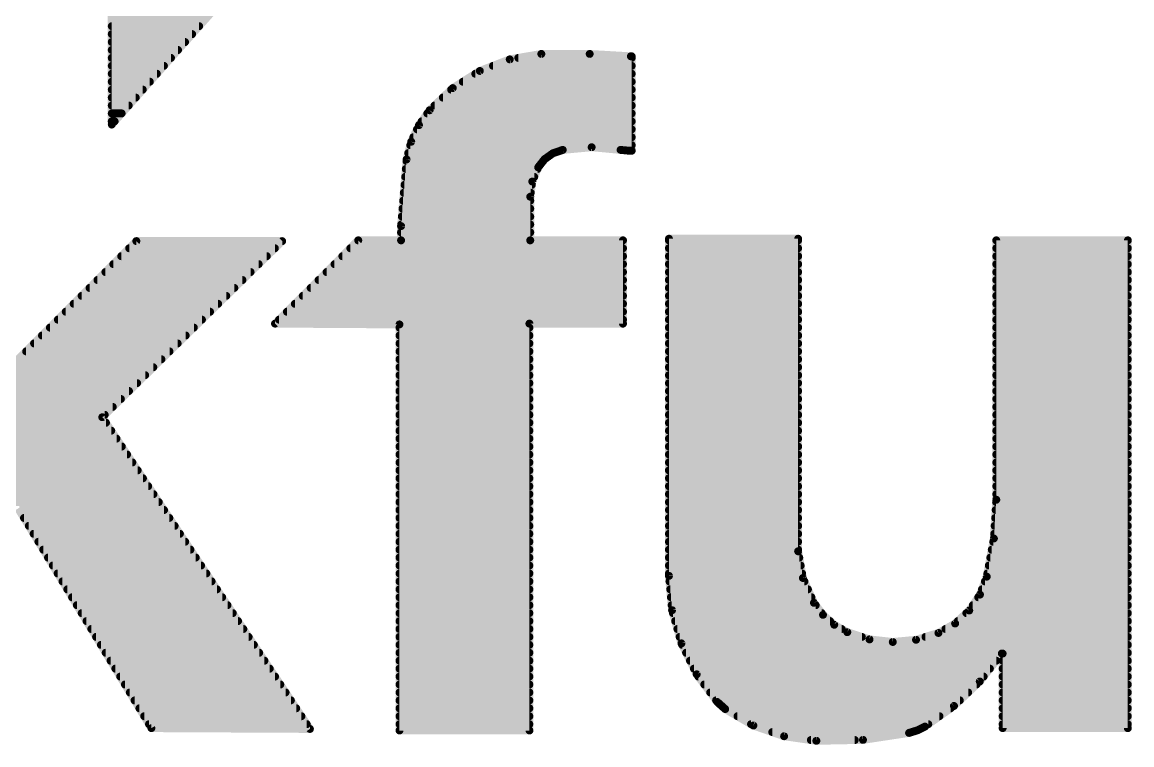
# Model space of a CAD drawing. Extents: x -20 to 87, y -15 to 38.
# Drawn here: x 14.442 to 17.998, y 2.728 to 5.042 of the extents above; entities that cross this region are included whole.
import ezdxf

# ---------------------------------------------------------------- set-up
doc = ezdxf.new("R2010")
doc.units = 0
doc.layers.add('21', color=41, linetype='CONTINUOUS')

msp = doc.modelspace()

# ---------------------------------------------------------------- linework, layer by layer
at = {"layer": '21', "const_width": 0.0254}
for points in [[(14.7295, 6.2306), (14.7295, 4.7142)], [(14.7295, 4.7142), (15.2171, 5.2629)], [(14.7295, 5.0546), (15.032, 5.0546)], [(14.7295, 5.0292), (15.0094, 5.0292)], [(14.7295, 5.0038), (14.9869, 5.0038)], [(14.7295, 4.9784), (14.9643, 4.9784)], [(14.7295, 4.953), (14.9417, 4.953)], [(16.0049, 4.9229), (16.1061, 4.9403)], [(16.1061, 4.9403), (16.2611, 4.9403)], [(16.2611, 4.9403), (16.3932, 4.9327)], [(16.3932, 4.9327), (16.3957, 4.9327)], [(16.3957, 4.9327), (16.3957, 4.6304)], [(14.7295, 4.9276), (14.9191, 4.9276)], [(14.7295, 4.9022), (14.8966, 4.9022)], [(15.909, 4.8859), (16.0049, 4.9229)], [(15.9513, 4.9022), (16.3957, 4.9022)], [(16.0324, 4.9276), (16.3957, 4.9276)], [(14.7295, 4.8768), (14.874, 4.8768)], [(15.8223, 4.8309), (15.909, 4.8859)], [(15.8946, 4.8768), (16.3957, 4.8768)], [(14.7295, 4.8514), (14.8514, 4.8514)], [(14.7295, 4.826), (14.8289, 4.826)], [(15.748, 4.76), (15.8223, 4.8309)], [(15.8171, 4.826), (16.3957, 4.826)], [(15.8546, 4.8514), (16.3957, 4.8514)], [(14.7295, 4.8006), (14.8063, 4.8006)], [(15.7905, 4.8006), (16.3957, 4.8006)], [(14.7295, 4.7752), (14.7837, 4.7752)], [(15.714, 4.7123), (15.748, 4.76)], [(15.7639, 4.7752), (16.3957, 4.7752)], [(14.7295, 4.7498), (14.7611, 4.7498)], [(14.7295, 4.7244), (14.7386, 4.7244)], [(15.7226, 4.7244), (16.3957, 4.7244)], [(15.7407, 4.7498), (16.3957, 4.7498)], [(15.6891, 4.6592), (15.714, 4.7123)], [(15.7078, 4.699), (16.3957, 4.699)], [(15.6743, 4.6025), (15.6891, 4.6592)], [(15.6863, 4.6482), (16.3957, 4.6482)], [(15.6959, 4.6736), (16.3957, 4.6736)], [(15.6796, 4.6228), (16.1449, 4.6228)], [(16.1434, 4.6223), (16.1164, 4.6031)], [(16.1747, 4.633), (16.1434, 4.6223)], [(16.2674, 4.6416), (16.1747, 4.633)], [(16.3601, 4.633), (16.2674, 4.6416)], [(16.3881, 4.6304), (16.3601, 4.633)], [(16.3957, 4.6304), (16.3881, 4.6304)], [(15.6566, 4.3891), (15.6743, 4.6025)], [(15.6739, 4.5974), (16.1119, 4.5974)], [(16.096, 4.5771), (16.0772, 4.5317)], [(16.1164, 4.6031), (16.096, 4.5771)], [(15.6697, 4.5466), (16.0834, 4.5466)], [(15.6718, 4.572), (16.0939, 4.572)], [(15.6676, 4.5212), (16.0758, 4.5212)], [(16.0772, 4.5317), (16.0706, 4.4831)], [(15.6633, 4.4704), (16.0706, 4.4704)], [(15.6654, 4.4958), (16.0723, 4.4958)], [(16.0706, 4.4831), (16.0706, 4.3434)], [(15.6612, 4.445), (16.0706, 4.445)], [(15.6591, 4.4196), (16.0706, 4.4196)], [(15.6566, 4.3434), (15.6566, 4.3891)], [(15.6566, 4.3688), (16.0706, 4.3688)], [(15.657, 4.3942), (16.0706, 4.3942)], [(14.2392, 3.7719), (14.8082, 4.3409)], [(15.2756, 4.3409), (14.699, 3.777)], [(14.8082, 4.3409), (15.2756, 4.3409)], [(15.2527, 4.0767), (15.5194, 4.3434)], [(15.5194, 4.3434), (15.6566, 4.3434)], [(15.6566, 4.3434), (16.0706, 4.3434)], [(16.0706, 4.3434), (16.3678, 4.3434)], [(16.3678, 4.3434), (16.3678, 4.0767)], [(16.5151, 4.3485), (16.5151, 3.269)], [(16.9291, 4.3485), (16.5151, 4.3485)], [(16.5151, 4.3434), (16.9291, 4.3434)], [(16.9291, 3.3477), (16.9291, 4.3485)], [(17.9857, 4.3434), (17.5641, 4.3434)], [(17.5641, 4.3434), (17.5641, 3.5128)], [(17.9857, 2.7813), (17.9857, 4.3434)], [(14.7599, 4.2926), (15.2262, 4.2926)], [(14.7853, 4.318), (15.2522, 4.318)], [(15.4686, 4.2926), (16.3678, 4.2926)], [(15.494, 4.318), (16.3678, 4.318)], [(16.5151, 4.318), (16.9291, 4.318)], [(16.5151, 4.2926), (16.9291, 4.2926)], [(17.5641, 4.318), (17.9857, 4.318)], [(17.5641, 4.2926), (17.9857, 4.2926)], [(14.7345, 4.2672), (15.2002, 4.2672)], [(15.4432, 4.2672), (16.3678, 4.2672)], [(16.5151, 4.2672), (16.9291, 4.2672)], [(17.5641, 4.2672), (17.9857, 4.2672)], [(14.7091, 4.2418), (15.1743, 4.2418)], [(15.4178, 4.2418), (16.3678, 4.2418)], [(16.5151, 4.2418), (16.9291, 4.2418)], [(17.5641, 4.2418), (17.9857, 4.2418)], [(14.6583, 4.191), (15.1223, 4.191)], [(14.6837, 4.2164), (15.1483, 4.2164)], [(15.367, 4.191), (16.3678, 4.191)], [(15.3924, 4.2164), (16.3678, 4.2164)], [(16.5151, 4.2164), (16.9291, 4.2164)], [(16.5151, 4.191), (16.9291, 4.191)], [(17.5641, 4.2164), (17.9857, 4.2164)], [(17.5641, 4.191), (17.9857, 4.191)], [(14.6329, 4.1656), (15.0964, 4.1656)], [(15.3416, 4.1656), (16.3678, 4.1656)], [(16.5151, 4.1656), (16.9291, 4.1656)], [(17.5641, 4.1656), (17.9857, 4.1656)], [(14.5821, 4.1148), (15.0444, 4.1148)], [(14.6075, 4.1402), (15.0704, 4.1402)], [(15.2908, 4.1148), (16.3678, 4.1148)], [(15.3162, 4.1402), (16.3678, 4.1402)], [(16.5151, 4.1402), (16.9291, 4.1402)], [(16.5151, 4.1148), (16.9291, 4.1148)], [(17.5641, 4.1402), (17.9857, 4.1402)], [(17.5641, 4.1148), (17.9857, 4.1148)], [(14.5567, 4.0894), (15.0184, 4.0894)], [(15.2654, 4.0894), (16.3678, 4.0894)], [(16.5151, 4.0894), (16.9291, 4.0894)], [(17.5641, 4.0894), (17.9857, 4.0894)], [(14.5313, 4.064), (14.9925, 4.064)], [(15.6515, 4.0742), (15.2527, 4.0767)], [(15.6515, 2.7737), (15.6515, 4.0742)], [(15.6515, 4.064), (16.068, 4.064)], [(16.3678, 4.0767), (16.068, 4.0767)], [(16.068, 4.0767), (16.068, 2.7737)], [(16.5151, 4.064), (16.9291, 4.064)], [(17.5641, 4.064), (17.9857, 4.064)], [(14.4805, 4.0132), (14.9405, 4.0132)], [(14.5059, 4.0386), (14.9665, 4.0386)], [(15.6515, 4.0386), (16.068, 4.0386)], [(15.6515, 4.0132), (16.068, 4.0132)], [(16.5151, 4.0386), (16.9291, 4.0386)], [(16.5151, 4.0132), (16.9291, 4.0132)], [(17.5641, 4.0386), (17.9857, 4.0386)], [(17.5641, 4.0132), (17.9857, 4.0132)], [(14.4551, 3.9878), (14.9146, 3.9878)], [(15.6515, 3.9878), (16.068, 3.9878)], [(16.5151, 3.9878), (16.9291, 3.9878)], [(17.5641, 3.9878), (17.9857, 3.9878)], [(14.4043, 3.937), (14.8626, 3.937)], [(14.4297, 3.9624), (14.8886, 3.9624)], [(15.6515, 3.9624), (16.068, 3.9624)], [(15.6515, 3.937), (16.068, 3.937)], [(16.5151, 3.9624), (16.9291, 3.9624)], [(16.5151, 3.937), (16.9291, 3.937)], [(17.5641, 3.9624), (17.9857, 3.9624)], [(17.5641, 3.937), (17.9857, 3.937)], [(14.3789, 3.9116), (14.8366, 3.9116)], [(15.6515, 3.9116), (16.068, 3.9116)], [(16.5151, 3.9116), (16.9291, 3.9116)], [(17.5641, 3.9116), (17.9857, 3.9116)], [(14.3535, 3.8862), (14.8107, 3.8862)], [(15.6515, 3.8862), (16.068, 3.8862)], [(16.5151, 3.8862), (16.9291, 3.8862)], [(17.5641, 3.8862), (17.9857, 3.8862)], [(14.3027, 3.8354), (14.7587, 3.8354)], [(14.3281, 3.8608), (14.7847, 3.8608)], [(15.6515, 3.8608), (16.068, 3.8608)], [(15.6515, 3.8354), (16.068, 3.8354)], [(16.5151, 3.8608), (16.9291, 3.8608)], [(16.5151, 3.8354), (16.9291, 3.8354)], [(17.5641, 3.8608), (17.9857, 3.8608)], [(17.5641, 3.8354), (17.9857, 3.8354)], [(14.2773, 3.81), (14.7327, 3.81)], [(15.6515, 3.81), (16.068, 3.81)], [(16.5151, 3.81), (16.9291, 3.81)], [(17.5641, 3.81), (17.9857, 3.81)], [(13.8252, 3.7592), (14.7109, 3.7592)], [(14.2519, 3.7846), (14.7068, 3.7846)], [(14.699, 3.777), (15.3645, 2.7788)], [(15.6515, 3.7846), (16.068, 3.7846)], [(15.6515, 3.7592), (16.068, 3.7592)], [(16.5151, 3.7846), (16.9291, 3.7846)], [(16.5151, 3.7592), (16.9291, 3.7592)], [(17.5641, 3.7846), (17.9857, 3.7846)], [(17.5641, 3.7592), (17.9857, 3.7592)], [(13.8252, 3.7338), (14.7278, 3.7338)], [(15.6515, 3.7338), (16.068, 3.7338)], [(16.5151, 3.7338), (16.9291, 3.7338)], [(17.5641, 3.7338), (17.9857, 3.7338)], [(13.8252, 3.7084), (14.7447, 3.7084)], [(15.6515, 3.7084), (16.068, 3.7084)], [(16.5151, 3.7084), (16.9291, 3.7084)], [(17.5641, 3.7084), (17.9857, 3.7084)], [(13.8252, 3.683), (14.7617, 3.683)], [(13.8252, 3.6576), (14.7786, 3.6576)], [(15.6515, 3.683), (16.068, 3.683)], [(15.6515, 3.6576), (16.068, 3.6576)], [(16.5151, 3.683), (16.9291, 3.683)], [(16.5151, 3.6576), (16.9291, 3.6576)], [(17.5641, 3.683), (17.9857, 3.683)], [(17.5641, 3.6576), (17.9857, 3.6576)], [(13.8252, 3.6322), (14.7955, 3.6322)], [(15.6515, 3.6322), (16.068, 3.6322)], [(16.5151, 3.6322), (16.9291, 3.6322)], [(17.5641, 3.6322), (17.9857, 3.6322)], [(13.8252, 3.6068), (14.8125, 3.6068)], [(13.8252, 3.5814), (14.8294, 3.5814)], [(15.6515, 3.6068), (16.068, 3.6068)], [(15.6515, 3.5814), (16.068, 3.5814)], [(16.5151, 3.6068), (16.9291, 3.6068)], [(16.5151, 3.5814), (16.9291, 3.5814)], [(17.5641, 3.6068), (17.9857, 3.6068)], [(17.5641, 3.5814), (17.9857, 3.5814)], [(13.8252, 3.556), (14.8463, 3.556)], [(15.6515, 3.556), (16.068, 3.556)], [(16.5151, 3.556), (16.9291, 3.556)], [(17.5641, 3.556), (17.9857, 3.556)], [(13.8252, 3.5306), (14.8633, 3.5306)], [(15.6515, 3.5306), (16.068, 3.5306)], [(16.5151, 3.5306), (16.9291, 3.5306)], [(17.5641, 3.5128), (17.5564, 3.3887)], [(17.5641, 3.5306), (17.9857, 3.5306)], [(13.8252, 3.5052), (14.8802, 3.5052)], [(14.8565, 2.7813), (14.4297, 3.4849)], [(14.4328, 3.4798), (14.8971, 3.4798)], [(15.6515, 3.5052), (16.068, 3.5052)], [(15.6515, 3.4798), (16.068, 3.4798)], [(16.5151, 3.5052), (16.9291, 3.5052)], [(16.5151, 3.4798), (16.9291, 3.4798)], [(17.5621, 3.4798), (17.9857, 3.4798)], [(17.5636, 3.5052), (17.9857, 3.5052)], [(14.4482, 3.4544), (14.9141, 3.4544)], [(15.6515, 3.4544), (16.068, 3.4544)], [(16.5151, 3.4544), (16.9291, 3.4544)], [(17.5605, 3.4544), (17.9857, 3.4544)], [(14.4636, 3.429), (14.931, 3.429)], [(14.479, 3.4036), (14.9479, 3.4036)], [(15.6515, 3.429), (16.068, 3.429)], [(15.6515, 3.4036), (16.068, 3.4036)], [(16.5151, 3.429), (16.9291, 3.429)], [(16.5151, 3.4036), (16.9291, 3.4036)], [(17.5574, 3.4036), (17.9857, 3.4036)], [(17.5589, 3.429), (17.9857, 3.429)], [(14.4944, 3.3782), (14.9649, 3.3782)], [(15.6515, 3.3782), (16.068, 3.3782)], [(16.5151, 3.3782), (16.9291, 3.3782)], [(17.5564, 3.3887), (17.5336, 3.2664)], [(17.5545, 3.3782), (17.9857, 3.3782)], [(14.5098, 3.3528), (14.9818, 3.3528)], [(15.6515, 3.3528), (16.068, 3.3528)], [(16.5151, 3.3528), (16.9291, 3.3528)], [(16.9444, 3.262), (16.9291, 3.3477)], [(17.5497, 3.3528), (17.9857, 3.3528)], [(14.5252, 3.3274), (14.9987, 3.3274)], [(14.5406, 3.302), (15.0157, 3.302)], [(15.6515, 3.3274), (16.068, 3.3274)], [(15.6515, 3.302), (16.068, 3.302)], [(16.5151, 3.3274), (16.9327, 3.3274)], [(16.5151, 3.302), (16.9373, 3.302)], [(17.5403, 3.302), (17.9857, 3.302)], [(17.545, 3.3274), (17.9857, 3.3274)], [(14.5561, 3.2766), (15.0326, 3.2766)], [(15.6515, 3.2766), (16.068, 3.2766)], [(16.5151, 3.2766), (16.9418, 3.2766)], [(16.5151, 3.269), (16.5252, 3.159)], [(16.9799, 3.1826), (16.9444, 3.262)], [(17.5336, 3.2664), (17.5118, 3.2089)], [(17.5355, 3.2766), (17.9857, 3.2766)], [(14.5715, 3.2512), (15.0495, 3.2512)], [(14.5869, 3.2258), (15.0665, 3.2258)], [(15.6515, 3.2512), (16.068, 3.2512)], [(15.6515, 3.2258), (16.068, 3.2258)], [(16.5167, 3.2512), (16.9493, 3.2512)], [(16.5191, 3.2258), (16.9606, 3.2258)], [(17.5182, 3.2258), (17.9857, 3.2258)], [(17.5278, 3.2512), (17.9857, 3.2512)], [(14.6023, 3.2004), (15.0834, 3.2004)], [(15.6515, 3.2004), (16.068, 3.2004)], [(16.5214, 3.2004), (16.9719, 3.2004)], [(17.5118, 3.2089), (17.4774, 3.158)], [(17.5061, 3.2004), (17.9857, 3.2004)], [(14.6177, 3.175), (15.1004, 3.175)], [(15.6515, 3.175), (16.068, 3.175)], [(16.5237, 3.175), (16.9856, 3.175)], [(16.5252, 3.159), (16.5552, 3.0527)], [(17.0088, 3.1442), (16.9799, 3.1826)], [(17.4774, 3.158), (17.4322, 3.1163)], [(17.4889, 3.175), (17.9857, 3.175)], [(14.6331, 3.1496), (15.1173, 3.1496)], [(14.6485, 3.1242), (15.1342, 3.1242)], [(15.6515, 3.1496), (16.068, 3.1496)], [(15.6515, 3.1242), (16.068, 3.1242)], [(16.5279, 3.1496), (17.0047, 3.1496)], [(16.535, 3.1242), (17.0314, 3.1242)], [(17.0448, 3.1124), (17.0088, 3.1442)], [(17.4408, 3.1242), (17.9857, 3.1242)], [(17.4683, 3.1496), (17.9857, 3.1496)], [(14.6639, 3.0988), (15.1512, 3.0988)], [(15.6515, 3.0988), (16.068, 3.0988)], [(16.5422, 3.0988), (17.0687, 3.0988)], [(17.0866, 3.0886), (17.0448, 3.1124)], [(17.1579, 3.0655), (17.0866, 3.0886)], [(17.3787, 3.0861), (17.307, 3.0642)], [(17.4322, 3.1163), (17.3787, 3.0861)], [(17.4012, 3.0988), (17.9857, 3.0988)], [(14.6793, 3.0734), (15.1681, 3.0734)], [(14.6947, 3.048), (15.185, 3.048)], [(15.6515, 3.0734), (16.068, 3.0734)], [(15.6515, 3.048), (16.068, 3.048)], [(16.5493, 3.0734), (17.1334, 3.0734)], [(16.5552, 3.0527), (16.604, 2.9536)], [(16.5575, 3.048), (17.9857, 3.048)], [(17.2324, 3.0572), (17.1579, 3.0655)], [(17.307, 3.0642), (17.2324, 3.0572)], [(17.3372, 3.0734), (17.9857, 3.0734)], [(14.7101, 3.0226), (15.202, 3.0226)], [(15.6515, 3.0226), (16.068, 3.0226)], [(16.57, 3.0226), (17.9857, 3.0226)], [(17.5112, 2.9307), (17.5819, 3.0201)], [(17.5819, 3.0201), (17.5844, 3.0201)], [(17.5844, 3.0201), (17.5844, 2.7813)], [(14.7255, 2.9972), (15.2189, 2.9972)], [(15.6515, 2.9972), (16.068, 2.9972)], [(16.5825, 2.9972), (17.5638, 2.9972)], [(17.5844, 2.9972), (17.9857, 2.9972)], [(14.7409, 2.9718), (15.2358, 2.9718)], [(14.7564, 2.9464), (15.2528, 2.9464)], [(15.6515, 2.9718), (16.068, 2.9718)], [(15.6515, 2.9464), (16.068, 2.9464)], [(16.595, 2.9718), (17.5437, 2.9718)], [(16.604, 2.9536), (16.67, 2.8651)], [(16.6094, 2.9464), (17.5236, 2.9464)], [(17.5844, 2.9718), (17.9857, 2.9718)], [(17.5844, 2.9464), (17.9857, 2.9464)], [(14.7718, 2.921), (15.2697, 2.921)], [(15.6515, 2.921), (16.068, 2.921)], [(16.6283, 2.921), (17.5009, 2.921)], [(17.4285, 2.8523), (17.5112, 2.9307)], [(17.5844, 2.921), (17.9857, 2.921)], [(14.7872, 2.8956), (15.2866, 2.8956)], [(14.8026, 2.8702), (15.3036, 2.8702)], [(15.6515, 2.8956), (16.068, 2.8956)], [(15.6515, 2.8702), (16.068, 2.8702)], [(16.6472, 2.8956), (17.4742, 2.8956)], [(16.6662, 2.8702), (17.4474, 2.8702)], [(17.5844, 2.8956), (17.9857, 2.8956)], [(17.5844, 2.8702), (17.9857, 2.8702)], [(14.818, 2.8448), (15.3205, 2.8448)], [(15.6515, 2.8448), (16.068, 2.8448)], [(16.67, 2.8651), (16.6954, 2.8423)], [(16.6926, 2.8448), (17.4179, 2.8448)], [(16.6954, 2.8423), (16.7856, 2.7897)], [(17.3355, 2.7864), (17.4285, 2.8523)], [(17.5844, 2.8448), (17.9857, 2.8448)], [(14.8334, 2.8194), (15.3374, 2.8194)], [(15.6515, 2.8194), (16.068, 2.8194)], [(16.7347, 2.8194), (17.3821, 2.8194)], [(17.5844, 2.8194), (17.9857, 2.8194)], [(14.8488, 2.794), (15.3544, 2.794)], [(15.3645, 2.7788), (14.8565, 2.7813)], [(15.6515, 2.794), (16.068, 2.794)], [(16.068, 2.7737), (15.6515, 2.7737)], [(16.7782, 2.794), (17.3462, 2.794)], [(16.7856, 2.7897), (16.8842, 2.7554)], [(16.8463, 2.7686), (17.2929, 2.7686)], [(17.1369, 2.7437), (17.2847, 2.7661)], [(17.2847, 2.7661), (17.3109, 2.7741)], [(17.3109, 2.7741), (17.3355, 2.7864)], [(17.5844, 2.794), (17.9857, 2.794)], [(17.5844, 2.7813), (17.9857, 2.7813)], [(16.8842, 2.7554), (16.9875, 2.7407)], [(16.9699, 2.7432), (17.1106, 2.7432)], [(16.9875, 2.7407), (17.1369, 2.7437)]]:
    msp.add_lwpolyline(points, dxfattribs=at)
at = {"layer": '21', "const_width": 0.0127}
for points in [[(14.7295, 5.0102, 1), (14.7295, 4.9974)], [(14.7295, 5.0356, 1), (14.7295, 5.0229)], [(14.9869, 4.9974, 1), (14.9869, 5.0102)], [(15.0094, 5.0229, 1), (15.0094, 5.0356)], [(14.7295, 4.9848, 1), (14.7295, 4.9721)], [(14.9643, 4.9721, 1), (14.9643, 4.9848)], [(14.7295, 4.9594, 1), (14.7295, 4.9466)], [(14.9417, 4.9466, 1), (14.9417, 4.9594)], [(16.1061, 4.9467, 1), (16.1061, 4.934)], [(16.1072, 4.934, 1), (16.105, 4.9466)], [(16.2615, 4.9466, 1), (16.2607, 4.934)], [(16.2611, 4.934, 1), (16.2611, 4.9467)], [(16.3932, 4.9391, 1), (16.3932, 4.9264)], [(16.4021, 4.9327, 1), (16.3894, 4.9327)], [(16.3928, 4.9264, 1), (16.3936, 4.939)], [(16.3957, 4.9264, 1), (16.3957, 4.9391)], [(14.7295, 4.934, 1), (14.7295, 4.9212)], [(14.7295, 4.9086, 1), (14.7295, 4.8959)], [(14.8966, 4.8959, 1), (14.8966, 4.9086)], [(14.9191, 4.9212, 1), (14.9191, 4.934)], [(15.9513, 4.9086, 1), (15.9513, 4.8959)], [(16.0038, 4.9291, 1), (16.006, 4.9166)], [(16.0072, 4.9169, 1), (16.0026, 4.9288)], [(16.0324, 4.934, 1), (16.0324, 4.9212)], [(16.3957, 4.9212, 1), (16.3957, 4.934)], [(16.3957, 4.8959, 1), (16.3957, 4.9086)], [(14.7295, 4.8832, 1), (14.7295, 4.8704)], [(14.874, 4.8704, 1), (14.874, 4.8832)], [(15.8946, 4.8832, 1), (15.8946, 4.8704)], [(15.9068, 4.8919, 1), (15.9113, 4.88)], [(15.9124, 4.8806, 1), (15.9056, 4.8913)], [(16.3957, 4.8704, 1), (16.3957, 4.8832)], [(14.7295, 4.8578, 1), (14.7295, 4.845)], [(14.7295, 4.8324, 1), (14.7295, 4.8197)], [(14.8289, 4.8197, 1), (14.8289, 4.8324)], [(14.8514, 4.845, 1), (14.8514, 4.8578)], [(15.8171, 4.8324, 1), (15.8171, 4.8197)], [(15.8189, 4.8363, 1), (15.8257, 4.8256)], [(15.8267, 4.8263, 1), (15.8179, 4.8355)], [(15.8546, 4.8578, 1), (15.8546, 4.845)], [(16.3957, 4.845, 1), (16.3957, 4.8578)], [(16.3957, 4.8197, 1), (16.3957, 4.8324)], [(14.7295, 4.807, 1), (14.7295, 4.7942)], [(14.8063, 4.7942, 1), (14.8063, 4.807)], [(15.7905, 4.807, 1), (15.7905, 4.7942)], [(16.3957, 4.7942, 1), (16.3957, 4.807)], [(14.7295, 4.7816, 1), (14.7295, 4.7688)], [(14.7837, 4.7688, 1), (14.7837, 4.7816)], [(15.7436, 4.7646, 1), (15.7524, 4.7554)], [(15.7532, 4.7563, 1), (15.7428, 4.7637)], [(15.7639, 4.7816, 1), (15.7639, 4.7688)], [(16.3957, 4.7688, 1), (16.3957, 4.7816)], [(14.7295, 4.7308, 1), (14.7295, 4.718)], [(14.7295, 4.7562, 1), (14.7295, 4.7435)], [(14.7386, 4.718, 1), (14.7386, 4.7308)], [(14.7611, 4.7435, 1), (14.7611, 4.7562)], [(15.7226, 4.7308, 1), (15.7226, 4.718)], [(15.7407, 4.7562, 1), (15.7407, 4.7435)], [(16.3957, 4.7435, 1), (16.3957, 4.7562)], [(16.3957, 4.718, 1), (16.3957, 4.7308)], [(14.7248, 4.7184, 1), (14.7342, 4.71)], [(14.7232, 4.7142, 1), (14.7359, 4.7142)], [(15.7078, 4.7054, 1), (15.7078, 4.6926)], [(15.7088, 4.716, 1), (15.7192, 4.7086)], [(15.7197, 4.7096, 1), (15.7082, 4.715)], [(16.3957, 4.6926, 1), (16.3957, 4.7054)], [(15.6863, 4.6546, 1), (15.6863, 4.6418)], [(15.6834, 4.6619, 1), (15.6949, 4.6565)], [(15.6953, 4.6576, 1), (15.683, 4.6608)], [(15.6959, 4.68, 1), (15.6959, 4.6673)], [(16.3957, 4.6673, 1), (16.3957, 4.68)], [(16.3957, 4.6418, 1), (16.3957, 4.6546)], [(15.6796, 4.6292, 1), (15.6796, 4.6164)], [(16.1413, 4.6283, 1), (16.1454, 4.6163)], [(16.1471, 4.6171, 1), (16.1397, 4.6275)], [(16.1449, 4.6164, 1), (16.1449, 4.6292)], [(16.1741, 4.6393, 1), (16.1753, 4.6267)], [(16.1768, 4.627, 1), (16.1726, 4.639)], [(16.268, 4.6479, 1), (16.2668, 4.6353)], [(16.268, 4.6353, 1), (16.2668, 4.6479)], [(16.3607, 4.6393, 1), (16.3595, 4.6267)], [(16.3595, 4.6267, 1), (16.3607, 4.6393)], [(16.3881, 4.6368, 1), (16.3881, 4.624)], [(16.3875, 4.6241, 1), (16.3887, 4.6367)], [(16.3894, 4.6304, 1), (16.4021, 4.6304)], [(16.3957, 4.624, 1), (16.3957, 4.6368)], [(15.6739, 4.6038, 1), (15.6739, 4.5911)], [(15.6806, 4.602, 1), (15.668, 4.603)], [(15.6682, 4.6041, 1), (15.6804, 4.6009)], [(16.091, 4.581, 1), (16.101, 4.5732)], [(16.1019, 4.5747, 1), (16.0901, 4.5795)], [(16.1127, 4.6083, 1), (16.1201, 4.598)], [(16.1214, 4.5992, 1), (16.1114, 4.6071)], [(16.1119, 4.5911, 1), (16.1119, 4.6038)], [(15.6697, 4.553, 1), (15.6697, 4.5403)], [(15.6718, 4.5784, 1), (15.6718, 4.5656)], [(16.0834, 4.5403, 1), (16.0834, 4.553)], [(16.0939, 4.5656, 1), (16.0939, 4.5784)], [(15.6676, 4.5276, 1), (15.6676, 4.5149)], [(16.0835, 4.5309, 1), (16.0709, 4.5326)], [(16.0714, 4.5342, 1), (16.0831, 4.5293)], [(16.0758, 4.5149, 1), (16.0758, 4.5276)], [(15.6633, 4.4768, 1), (15.6633, 4.4641)], [(15.6654, 4.5022, 1), (15.6654, 4.4894)], [(16.077, 4.4831, 1), (16.0643, 4.4831)], [(16.0643, 4.484, 1), (16.0769, 4.4822)], [(16.0706, 4.4641, 1), (16.0706, 4.4768)], [(16.0723, 4.4894, 1), (16.0723, 4.5022)], [(15.6612, 4.4514, 1), (15.6612, 4.4386)], [(16.0706, 4.4386, 1), (16.0706, 4.4514)], [(15.6591, 4.426, 1), (15.6591, 4.4132)], [(16.0706, 4.4132, 1), (16.0706, 4.426)], [(15.6566, 4.3752, 1), (15.6566, 4.3624)], [(15.663, 4.3891, 1), (15.6503, 4.3891)], [(15.6503, 4.3896, 1), (15.6629, 4.3886)], [(15.657, 4.4006, 1), (15.657, 4.3879)], [(16.0706, 4.3879, 1), (16.0706, 4.4006)], [(16.0706, 4.3624, 1), (16.0706, 4.3752)], [(14.8082, 4.3473, 1), (14.8082, 4.3346)], [(14.8127, 4.3364, 1), (14.8037, 4.3454)], [(15.28, 4.3364, 1), (15.2712, 4.3454)], [(15.2756, 4.3346, 1), (15.2756, 4.3473)], [(15.5194, 4.3498, 1), (15.5194, 4.337)], [(15.5239, 4.3389, 1), (15.5149, 4.3479)], [(15.6566, 4.3498, 1), (15.6566, 4.337)], [(15.6503, 4.3434, 1), (15.663, 4.3434)], [(15.6566, 4.337, 1), (15.6566, 4.3498)], [(16.0706, 4.3498, 1), (16.0706, 4.337)], [(16.0643, 4.3434, 1), (16.077, 4.3434)], [(16.0706, 4.337, 1), (16.0706, 4.3498)], [(16.3742, 4.3434, 1), (16.3614, 4.3434)], [(16.3678, 4.337, 1), (16.3678, 4.3498)], [(16.5215, 4.3485, 1), (16.5087, 4.3485)], [(16.5151, 4.3498, 1), (16.5151, 4.337)], [(16.5151, 4.3549, 1), (16.5151, 4.3422)], [(16.9355, 4.3485, 1), (16.9228, 4.3485)], [(16.9291, 4.3422, 1), (16.9291, 4.3549)], [(16.9291, 4.337, 1), (16.9291, 4.3498)], [(17.5641, 4.3498, 1), (17.5641, 4.337)], [(17.5705, 4.3434, 1), (17.5577, 4.3434)], [(17.9921, 4.3434, 1), (17.9794, 4.3434)], [(17.9857, 4.337, 1), (17.9857, 4.3498)], [(14.7599, 4.299, 1), (14.7599, 4.2862)], [(14.7853, 4.3244, 1), (14.7853, 4.3117)], [(15.2262, 4.2862, 1), (15.2262, 4.299)], [(15.2522, 4.3117, 1), (15.2522, 4.3244)], [(15.4686, 4.299, 1), (15.4686, 4.2862)], [(15.494, 4.3244, 1), (15.494, 4.3117)], [(16.3678, 4.3117, 1), (16.3678, 4.3244)], [(16.3678, 4.2862, 1), (16.3678, 4.299)], [(16.5151, 4.299, 1), (16.5151, 4.2862)], [(16.5151, 4.3244, 1), (16.5151, 4.3117)], [(16.9291, 4.3117, 1), (16.9291, 4.3244)], [(16.9291, 4.2862, 1), (16.9291, 4.299)], [(17.5641, 4.299, 1), (17.5641, 4.2862)], [(17.5641, 4.3244, 1), (17.5641, 4.3117)], [(17.9857, 4.3117, 1), (17.9857, 4.3244)], [(17.9857, 4.2862, 1), (17.9857, 4.299)], [(14.7345, 4.2736, 1), (14.7345, 4.2608)], [(15.2002, 4.2608, 1), (15.2002, 4.2736)], [(15.4432, 4.2736, 1), (15.4432, 4.2608)], [(16.3678, 4.2608, 1), (16.3678, 4.2736)], [(16.5151, 4.2736, 1), (16.5151, 4.2608)], [(16.9291, 4.2608, 1), (16.9291, 4.2736)], [(17.5641, 4.2736, 1), (17.5641, 4.2608)], [(17.9857, 4.2608, 1), (17.9857, 4.2736)], [(14.7091, 4.2482, 1), (14.7091, 4.2355)], [(15.1743, 4.2355, 1), (15.1743, 4.2482)], [(15.4178, 4.2482, 1), (15.4178, 4.2355)], [(16.3678, 4.2355, 1), (16.3678, 4.2482)], [(16.5151, 4.2482, 1), (16.5151, 4.2355)], [(16.9291, 4.2355, 1), (16.9291, 4.2482)], [(17.5641, 4.2482, 1), (17.5641, 4.2355)], [(17.9857, 4.2355, 1), (17.9857, 4.2482)], [(14.6583, 4.1974, 1), (14.6583, 4.1846)], [(14.6837, 4.2228, 1), (14.6837, 4.21)], [(15.1223, 4.1846, 1), (15.1223, 4.1974)], [(15.1483, 4.21, 1), (15.1483, 4.2228)], [(15.367, 4.1974, 1), (15.367, 4.1846)], [(15.3924, 4.2228, 1), (15.3924, 4.21)], [(16.3678, 4.21, 1), (16.3678, 4.2228)], [(16.3678, 4.1846, 1), (16.3678, 4.1974)], [(16.5151, 4.2228, 1), (16.5151, 4.21)], [(16.5151, 4.1974, 1), (16.5151, 4.1846)], [(16.9291, 4.21, 1), (16.9291, 4.2228)], [(16.9291, 4.1846, 1), (16.9291, 4.1974)], [(17.5641, 4.2228, 1), (17.5641, 4.21)], [(17.5641, 4.1974, 1), (17.5641, 4.1846)], [(17.9857, 4.21, 1), (17.9857, 4.2228)], [(17.9857, 4.1846, 1), (17.9857, 4.1974)], [(14.6329, 4.172, 1), (14.6329, 4.1593)], [(15.0964, 4.1593, 1), (15.0964, 4.172)], [(15.3416, 4.172, 1), (15.3416, 4.1593)], [(16.3678, 4.1593, 1), (16.3678, 4.172)], [(16.5151, 4.172, 1), (16.5151, 4.1593)], [(16.9291, 4.1593, 1), (16.9291, 4.172)], [(17.5641, 4.172, 1), (17.5641, 4.1593)], [(17.9857, 4.1593, 1), (17.9857, 4.172)], [(14.5821, 4.1212, 1), (14.5821, 4.1084)], [(14.6075, 4.1466, 1), (14.6075, 4.1338)], [(15.0444, 4.1084, 1), (15.0444, 4.1212)], [(15.0704, 4.1338, 1), (15.0704, 4.1466)], [(15.2908, 4.1212, 1), (15.2908, 4.1084)], [(15.3162, 4.1466, 1), (15.3162, 4.1338)], [(16.3678, 4.1338, 1), (16.3678, 4.1466)], [(16.3678, 4.1084, 1), (16.3678, 4.1212)], [(16.5151, 4.1466, 1), (16.5151, 4.1338)], [(16.5151, 4.1212, 1), (16.5151, 4.1084)], [(16.9291, 4.1338, 1), (16.9291, 4.1466)], [(16.9291, 4.1084, 1), (16.9291, 4.1212)], [(17.5641, 4.1466, 1), (17.5641, 4.1338)], [(17.5641, 4.1212, 1), (17.5641, 4.1084)], [(17.9857, 4.1338, 1), (17.9857, 4.1466)], [(17.9857, 4.1084, 1), (17.9857, 4.1212)], [(14.5567, 4.0958, 1), (14.5567, 4.0831)], [(15.0184, 4.0831, 1), (15.0184, 4.0958)], [(15.2654, 4.0958, 1), (15.2654, 4.0831)], [(16.068, 4.0831, 1), (16.068, 4.0703)], [(16.3678, 4.0831, 1), (16.3678, 4.0958)], [(16.3678, 4.0703, 1), (16.3678, 4.0831)], [(16.5151, 4.0958, 1), (16.5151, 4.0831)], [(16.9291, 4.0831, 1), (16.9291, 4.0958)], [(17.5641, 4.0958, 1), (17.5641, 4.0831)], [(17.9857, 4.0831, 1), (17.9857, 4.0958)], [(14.5313, 4.0704, 1), (14.5313, 4.0576)], [(14.9925, 4.0576, 1), (14.9925, 4.0704)], [(15.2482, 4.0812, 1), (15.2572, 4.0722)], [(15.2527, 4.083, 1), (15.2527, 4.0704)], [(15.6515, 4.0704, 1), (15.6515, 4.0576)], [(15.6578, 4.0742, 1), (15.6452, 4.0742)], [(15.6515, 4.0679, 1), (15.6515, 4.0805)], [(16.0744, 4.0767, 1), (16.0617, 4.0767)], [(16.068, 4.0576, 1), (16.068, 4.0704)], [(16.3614, 4.0767, 1), (16.3742, 4.0767)], [(16.5151, 4.0704, 1), (16.5151, 4.0576)], [(16.9291, 4.0576, 1), (16.9291, 4.0704)], [(17.5641, 4.0704, 1), (17.5641, 4.0576)], [(17.9857, 4.0576, 1), (17.9857, 4.0704)], [(14.4805, 4.0196, 1), (14.4805, 4.0069)], [(14.5059, 4.045, 1), (14.5059, 4.0323)], [(14.9405, 4.0069, 1), (14.9405, 4.0196)], [(14.9665, 4.0323, 1), (14.9665, 4.045)], [(15.6515, 4.045, 1), (15.6515, 4.0323)], [(15.6515, 4.0196, 1), (15.6515, 4.0069)], [(16.068, 4.0323, 1), (16.068, 4.045)], [(16.068, 4.0069, 1), (16.068, 4.0196)], [(16.5151, 4.045, 1), (16.5151, 4.0323)], [(16.5151, 4.0196, 1), (16.5151, 4.0069)], [(16.9291, 4.0323, 1), (16.9291, 4.045)], [(16.9291, 4.0069, 1), (16.9291, 4.0196)], [(17.5641, 4.045, 1), (17.5641, 4.0323)], [(17.5641, 4.0196, 1), (17.5641, 4.0069)], [(17.9857, 4.0323, 1), (17.9857, 4.045)], [(17.9857, 4.0069, 1), (17.9857, 4.0196)], [(14.4551, 3.9941, 1), (14.4551, 3.9815)], [(14.9146, 3.9815, 1), (14.9146, 3.9941)], [(15.6515, 3.9941, 1), (15.6515, 3.9815)], [(16.068, 3.9815, 1), (16.068, 3.9941)], [(16.5151, 3.9941, 1), (16.5151, 3.9815)], [(16.9291, 3.9815, 1), (16.9291, 3.9941)], [(17.5641, 3.9941, 1), (17.5641, 3.9815)], [(17.9857, 3.9815, 1), (17.9857, 3.9941)], [(14.8626, 3.9307, 1), (14.8626, 3.9434)], [(14.8886, 3.9561, 1), (14.8886, 3.9688)], [(15.6515, 3.9688, 1), (15.6515, 3.9561)], [(15.6515, 3.9434, 1), (15.6515, 3.9307)], [(16.068, 3.9561, 1), (16.068, 3.9688)], [(16.068, 3.9307, 1), (16.068, 3.9434)], [(16.5151, 3.9688, 1), (16.5151, 3.9561)], [(16.5151, 3.9434, 1), (16.5151, 3.9307)], [(16.9291, 3.9561, 1), (16.9291, 3.9688)], [(16.9291, 3.9307, 1), (16.9291, 3.9434)], [(17.5641, 3.9688, 1), (17.5641, 3.9561)], [(17.5641, 3.9434, 1), (17.5641, 3.9307)], [(17.9857, 3.9561, 1), (17.9857, 3.9688)], [(17.9857, 3.9307, 1), (17.9857, 3.9434)], [(14.8366, 3.9053, 1), (14.8366, 3.9179)], [(15.6515, 3.9179, 1), (15.6515, 3.9053)], [(16.068, 3.9053, 1), (16.068, 3.9179)], [(16.5151, 3.9179, 1), (16.5151, 3.9053)], [(16.9291, 3.9053, 1), (16.9291, 3.9179)], [(17.5641, 3.9179, 1), (17.5641, 3.9053)], [(17.9857, 3.9053, 1), (17.9857, 3.9179)], [(14.8107, 3.8799, 1), (14.8107, 3.8925)], [(15.6515, 3.8925, 1), (15.6515, 3.8799)], [(16.068, 3.8799, 1), (16.068, 3.8925)], [(16.5151, 3.8925, 1), (16.5151, 3.8799)], [(16.9291, 3.8799, 1), (16.9291, 3.8925)], [(17.5641, 3.8925, 1), (17.5641, 3.8799)], [(17.9857, 3.8799, 1), (17.9857, 3.8925)], [(14.7587, 3.8291, 1), (14.7587, 3.8418)], [(14.7847, 3.8545, 1), (14.7847, 3.8672)], [(15.6515, 3.8672, 1), (15.6515, 3.8545)], [(15.6515, 3.8418, 1), (15.6515, 3.8291)], [(16.068, 3.8545, 1), (16.068, 3.8672)], [(16.068, 3.8291, 1), (16.068, 3.8418)], [(16.5151, 3.8672, 1), (16.5151, 3.8545)], [(16.5151, 3.8418, 1), (16.5151, 3.8291)], [(16.9291, 3.8545, 1), (16.9291, 3.8672)], [(16.9291, 3.8291, 1), (16.9291, 3.8418)], [(17.5641, 3.8672, 1), (17.5641, 3.8545)], [(17.5641, 3.8418, 1), (17.5641, 3.8291)], [(17.9857, 3.8545, 1), (17.9857, 3.8672)], [(17.9857, 3.8291, 1), (17.9857, 3.8418)], [(14.7327, 3.8037, 1), (14.7327, 3.8163)], [(15.6515, 3.8163, 1), (15.6515, 3.8037)], [(16.068, 3.8037, 1), (16.068, 3.8163)], [(16.5151, 3.8163, 1), (16.5151, 3.8037)], [(16.9291, 3.8037, 1), (16.9291, 3.8163)], [(17.5641, 3.8163, 1), (17.5641, 3.8037)], [(17.9857, 3.8037, 1), (17.9857, 3.8163)], [(14.7043, 3.7805, 1), (14.6937, 3.7735)], [(14.6946, 3.7815, 1), (14.7034, 3.7725)], [(14.7068, 3.7783, 1), (14.7068, 3.791)], [(14.7109, 3.7529, 1), (14.7109, 3.7656)], [(15.6515, 3.791, 1), (15.6515, 3.7783)], [(15.6515, 3.7656, 1), (15.6515, 3.7529)], [(16.068, 3.7783, 1), (16.068, 3.791)], [(16.068, 3.7529, 1), (16.068, 3.7656)], [(16.5151, 3.791, 1), (16.5151, 3.7783)], [(16.5151, 3.7656, 1), (16.5151, 3.7529)], [(16.9291, 3.7783, 1), (16.9291, 3.791)], [(16.9291, 3.7529, 1), (16.9291, 3.7656)], [(17.5641, 3.791, 1), (17.5641, 3.7783)], [(17.5641, 3.7656, 1), (17.5641, 3.7529)], [(17.9857, 3.7783, 1), (17.9857, 3.791)], [(17.9857, 3.7529, 1), (17.9857, 3.7656)], [(14.7278, 3.7275, 1), (14.7278, 3.7401)], [(15.6515, 3.7401, 1), (15.6515, 3.7275)], [(16.068, 3.7275, 1), (16.068, 3.7401)], [(16.5151, 3.7401, 1), (16.5151, 3.7275)], [(16.9291, 3.7275, 1), (16.9291, 3.7401)], [(17.5641, 3.7401, 1), (17.5641, 3.7275)], [(17.9857, 3.7275, 1), (17.9857, 3.7401)], [(14.7447, 3.7021, 1), (14.7447, 3.7147)], [(15.6515, 3.7147, 1), (15.6515, 3.7021)], [(16.068, 3.7021, 1), (16.068, 3.7147)], [(16.5151, 3.7147, 1), (16.5151, 3.7021)], [(16.9291, 3.7021, 1), (16.9291, 3.7147)], [(17.5641, 3.7147, 1), (17.5641, 3.7021)], [(17.9857, 3.7021, 1), (17.9857, 3.7147)], [(14.7617, 3.6767, 1), (14.7617, 3.6894)], [(14.7786, 3.6513, 1), (14.7786, 3.6639)], [(15.6515, 3.6894, 1), (15.6515, 3.6767)], [(15.6515, 3.6639, 1), (15.6515, 3.6513)], [(16.068, 3.6767, 1), (16.068, 3.6894)], [(16.068, 3.6513, 1), (16.068, 3.6639)], [(16.5151, 3.6894, 1), (16.5151, 3.6767)], [(16.5151, 3.6639, 1), (16.5151, 3.6513)], [(16.9291, 3.6767, 1), (16.9291, 3.6894)], [(16.9291, 3.6513, 1), (16.9291, 3.6639)], [(17.5641, 3.6894, 1), (17.5641, 3.6767)], [(17.5641, 3.6639, 1), (17.5641, 3.6513)], [(17.9857, 3.6767, 1), (17.9857, 3.6894)], [(17.9857, 3.6513, 1), (17.9857, 3.6639)], [(14.7955, 3.6259, 1), (14.7955, 3.6385)], [(15.6515, 3.6385, 1), (15.6515, 3.6259)], [(16.068, 3.6259, 1), (16.068, 3.6385)], [(16.5151, 3.6385, 1), (16.5151, 3.6259)], [(16.9291, 3.6259, 1), (16.9291, 3.6385)], [(17.5641, 3.6385, 1), (17.5641, 3.6259)], [(17.9857, 3.6259, 1), (17.9857, 3.6385)], [(14.8125, 3.6005, 1), (14.8125, 3.6132)], [(14.8294, 3.5751, 1), (14.8294, 3.5878)], [(15.6515, 3.6132, 1), (15.6515, 3.6005)], [(15.6515, 3.5878, 1), (15.6515, 3.5751)], [(16.068, 3.6005, 1), (16.068, 3.6132)], [(16.068, 3.5751, 1), (16.068, 3.5878)], [(16.5151, 3.6132, 1), (16.5151, 3.6005)], [(16.5151, 3.5878, 1), (16.5151, 3.5751)], [(16.9291, 3.6005, 1), (16.9291, 3.6132)], [(16.9291, 3.5751, 1), (16.9291, 3.5878)], [(17.5641, 3.6132, 1), (17.5641, 3.6005)], [(17.5641, 3.5878, 1), (17.5641, 3.5751)], [(17.9857, 3.6005, 1), (17.9857, 3.6132)], [(17.9857, 3.5751, 1), (17.9857, 3.5878)], [(14.8463, 3.5497, 1), (14.8463, 3.5623)], [(15.6515, 3.5623, 1), (15.6515, 3.5497)], [(16.068, 3.5497, 1), (16.068, 3.5623)], [(16.5151, 3.5623, 1), (16.5151, 3.5497)], [(16.9291, 3.5497, 1), (16.9291, 3.5623)], [(17.5641, 3.5623, 1), (17.5641, 3.5497)], [(17.9857, 3.5497, 1), (17.9857, 3.5623)], [(14.8633, 3.5243, 1), (14.8633, 3.537)], [(15.6515, 3.537, 1), (15.6515, 3.5243)], [(16.068, 3.5243, 1), (16.068, 3.537)], [(16.5151, 3.537, 1), (16.5151, 3.5243)], [(16.9291, 3.5243, 1), (16.9291, 3.537)], [(17.5641, 3.537, 1), (17.5641, 3.5243)], [(17.5704, 3.5124, 1), (17.5578, 3.5132)], [(17.9857, 3.5243, 1), (17.9857, 3.537)], [(14.8802, 3.4989, 1), (14.8802, 3.5116)], [(14.8971, 3.4735, 1), (14.8971, 3.4861)], [(15.6515, 3.5116, 1), (15.6515, 3.4989)], [(15.6515, 3.4861, 1), (15.6515, 3.4735)], [(16.068, 3.4989, 1), (16.068, 3.5116)], [(16.068, 3.4735, 1), (16.068, 3.4861)], [(16.5151, 3.5116, 1), (16.5151, 3.4989)], [(16.5151, 3.4861, 1), (16.5151, 3.4735)], [(16.9291, 3.4989, 1), (16.9291, 3.5116)], [(16.9291, 3.4735, 1), (16.9291, 3.4861)], [(17.5621, 3.4861, 1), (17.5621, 3.4735)], [(17.5636, 3.5116, 1), (17.5636, 3.4989)], [(17.5577, 3.5128, 1), (17.5705, 3.5128)], [(17.9857, 3.4989, 1), (17.9857, 3.5116)], [(17.9857, 3.4735, 1), (17.9857, 3.4861)], [(14.4482, 3.4607, 1), (14.4482, 3.4481)], [(14.9141, 3.4481, 1), (14.9141, 3.4607)], [(15.6515, 3.4607, 1), (15.6515, 3.4481)], [(16.068, 3.4481, 1), (16.068, 3.4607)], [(16.5151, 3.4607, 1), (16.5151, 3.4481)], [(16.9291, 3.4481, 1), (16.9291, 3.4607)], [(17.5605, 3.4607, 1), (17.5605, 3.4481)], [(17.9857, 3.4481, 1), (17.9857, 3.4607)], [(14.4636, 3.4354, 1), (14.4636, 3.4227)], [(14.479, 3.4099, 1), (14.479, 3.3973)], [(14.931, 3.4227, 1), (14.931, 3.4354)], [(14.9479, 3.3973, 1), (14.9479, 3.4099)], [(15.6515, 3.4354, 1), (15.6515, 3.4227)], [(15.6515, 3.4099, 1), (15.6515, 3.3973)], [(16.068, 3.4227, 1), (16.068, 3.4354)], [(16.068, 3.3973, 1), (16.068, 3.4099)], [(16.5151, 3.4354, 1), (16.5151, 3.4227)], [(16.5151, 3.4099, 1), (16.5151, 3.3973)], [(16.9291, 3.4227, 1), (16.9291, 3.4354)], [(16.9291, 3.3973, 1), (16.9291, 3.4099)], [(17.5574, 3.4099, 1), (17.5574, 3.3973)], [(17.5589, 3.4354, 1), (17.5589, 3.4227)], [(17.9857, 3.4227, 1), (17.9857, 3.4354)], [(17.9857, 3.3973, 1), (17.9857, 3.4099)], [(14.4944, 3.3845, 1), (14.4944, 3.3719)], [(14.9649, 3.3719, 1), (14.9649, 3.3845)], [(15.6515, 3.3845, 1), (15.6515, 3.3719)], [(16.068, 3.3719, 1), (16.068, 3.3845)], [(16.5151, 3.3845, 1), (16.5151, 3.3719)], [(16.9291, 3.3719, 1), (16.9291, 3.3845)], [(17.5545, 3.3845, 1), (17.5545, 3.3719)], [(17.5501, 3.3891, 1), (17.5628, 3.3883)], [(17.5627, 3.3875, 1), (17.5502, 3.3898)], [(17.9857, 3.3719, 1), (17.9857, 3.3845)], [(14.5098, 3.3592, 1), (14.5098, 3.3465)], [(14.9818, 3.3465, 1), (14.9818, 3.3592)], [(15.6515, 3.3592, 1), (15.6515, 3.3465)], [(16.068, 3.3465, 1), (16.068, 3.3592)], [(16.5151, 3.3592, 1), (16.5151, 3.3465)], [(16.9354, 3.3488, 1), (16.9228, 3.3466)], [(16.9228, 3.3477, 1), (16.9355, 3.3477)], [(16.9291, 3.3465, 1), (16.9291, 3.3592)], [(17.5497, 3.3592, 1), (17.5497, 3.3465)], [(17.9857, 3.3465, 1), (17.9857, 3.3592)], [(14.5252, 3.3338, 1), (14.5252, 3.3211)], [(14.5406, 3.3083, 1), (14.5406, 3.2957)], [(14.9987, 3.3211, 1), (14.9987, 3.3338)], [(15.0157, 3.2957, 1), (15.0157, 3.3083)], [(15.6515, 3.3338, 1), (15.6515, 3.3211)], [(15.6515, 3.3083, 1), (15.6515, 3.2957)], [(16.068, 3.3211, 1), (16.068, 3.3338)], [(16.068, 3.2957, 1), (16.068, 3.3083)], [(16.5151, 3.3338, 1), (16.5151, 3.3211)], [(16.5151, 3.3083, 1), (16.5151, 3.2957)], [(16.9327, 3.3211, 1), (16.9327, 3.3338)], [(16.9373, 3.2957, 1), (16.9373, 3.3083)], [(17.5403, 3.3083, 1), (17.5403, 3.2957)], [(17.545, 3.3338, 1), (17.545, 3.3211)], [(17.9857, 3.3211, 1), (17.9857, 3.3338)], [(17.9857, 3.2957, 1), (17.9857, 3.3083)], [(14.5561, 3.283, 1), (14.5561, 3.2703)], [(15.0326, 3.2703, 1), (15.0326, 3.283)], [(15.6515, 3.283, 1), (15.6515, 3.2703)], [(16.068, 3.2703, 1), (16.068, 3.283)], [(16.5087, 3.269, 1), (16.5215, 3.269)], [(16.5151, 3.283, 1), (16.5151, 3.2703)], [(16.5214, 3.2696, 1), (16.5088, 3.2684)], [(16.9502, 3.2646, 1), (16.9386, 3.2595)], [(16.9418, 3.2703, 1), (16.9418, 3.283)], [(17.5274, 3.2676, 1), (17.5398, 3.2652)], [(17.5395, 3.2641, 1), (17.5277, 3.2687)], [(17.5355, 3.283, 1), (17.5355, 3.2703)], [(17.9857, 3.2703, 1), (17.9857, 3.283)], [(14.5715, 3.2576, 1), (14.5715, 3.2449)], [(14.5869, 3.2321, 1), (14.5869, 3.2195)], [(15.0495, 3.2449, 1), (15.0495, 3.2576)], [(15.0665, 3.2195, 1), (15.0665, 3.2321)], [(15.6515, 3.2576, 1), (15.6515, 3.2449)], [(15.6515, 3.2321, 1), (15.6515, 3.2195)], [(16.068, 3.2449, 1), (16.068, 3.2576)], [(16.068, 3.2195, 1), (16.068, 3.2321)], [(16.5167, 3.2576, 1), (16.5167, 3.2449)], [(16.5191, 3.2321, 1), (16.5191, 3.2195)], [(16.9382, 3.2609, 1), (16.9507, 3.2632)], [(16.9493, 3.2449, 1), (16.9493, 3.2576)], [(16.9606, 3.2195, 1), (16.9606, 3.2321)], [(17.5182, 3.2321, 1), (17.5182, 3.2195)], [(17.5278, 3.2576, 1), (17.5278, 3.2449)], [(17.9857, 3.2449, 1), (17.9857, 3.2576)], [(17.9857, 3.2195, 1), (17.9857, 3.2321)], [(14.6023, 3.2067, 1), (14.6023, 3.1941)], [(15.0834, 3.1941, 1), (15.0834, 3.2067)], [(15.6515, 3.2067, 1), (15.6515, 3.1941)], [(16.068, 3.1941, 1), (16.068, 3.2067)], [(16.5214, 3.2067, 1), (16.5214, 3.1941)], [(16.9719, 3.1941, 1), (16.9719, 3.2067)], [(17.5061, 3.2067, 1), (17.5061, 3.1941)], [(17.5059, 3.2112, 1), (17.5177, 3.2067)], [(17.5171, 3.2054, 1), (17.5065, 3.2125)], [(17.9857, 3.1941, 1), (17.9857, 3.2067)], [(14.6177, 3.1814, 1), (14.6177, 3.1687)], [(15.1004, 3.1687, 1), (15.1004, 3.1814)], [(15.6515, 3.1814, 1), (15.6515, 3.1687)], [(16.068, 3.1687, 1), (16.068, 3.1814)], [(16.5237, 3.1814, 1), (16.5237, 3.1687)], [(16.5313, 3.1607, 1), (16.5191, 3.1573)], [(16.5189, 3.1584, 1), (16.5315, 3.1596)], [(16.985, 3.1864, 1), (16.9748, 3.1788)], [(16.9741, 3.18, 1), (16.9857, 3.1852)], [(16.9856, 3.1687, 1), (16.9856, 3.1814)], [(17.4721, 3.1615, 1), (17.4827, 3.1544)], [(17.4817, 3.1533, 1), (17.4731, 3.1627)], [(17.4889, 3.1814, 1), (17.4889, 3.1687)], [(17.9857, 3.1687, 1), (17.9857, 3.1814)], [(14.6331, 3.1559, 1), (14.6331, 3.1433)], [(14.6485, 3.1305, 1), (14.6485, 3.1179)], [(15.1173, 3.1433, 1), (15.1173, 3.1559)], [(15.1342, 3.1179, 1), (15.1342, 3.1305)], [(15.6515, 3.1559, 1), (15.6515, 3.1433)], [(15.6515, 3.1305, 1), (15.6515, 3.1179)], [(16.068, 3.1433, 1), (16.068, 3.1559)], [(16.068, 3.1179, 1), (16.068, 3.1305)], [(16.5279, 3.1559, 1), (16.5279, 3.1433)], [(16.535, 3.1305, 1), (16.535, 3.1179)], [(17.013, 3.1489, 1), (17.0046, 3.1394)], [(17.0037, 3.1403, 1), (17.0138, 3.148)], [(17.0047, 3.1433, 1), (17.0047, 3.1559)], [(17.0314, 3.1179, 1), (17.0314, 3.1305)], [(17.4408, 3.1305, 1), (17.4408, 3.1179)], [(17.4683, 3.1559, 1), (17.4683, 3.1433)], [(17.9857, 3.1433, 1), (17.9857, 3.1559)], [(17.9857, 3.1179, 1), (17.9857, 3.1305)], [(14.6639, 3.1052, 1), (14.6639, 3.0925)], [(15.1512, 3.0925, 1), (15.1512, 3.1052)], [(15.6515, 3.1052, 1), (15.6515, 3.0925)], [(16.068, 3.0925, 1), (16.068, 3.1052)], [(16.5422, 3.1052, 1), (16.5422, 3.0925)], [(17.048, 3.1179, 1), (17.0417, 3.1069)], [(17.0406, 3.1076, 1), (17.049, 3.1171)], [(17.0687, 3.0925, 1), (17.0687, 3.1052)], [(17.0886, 3.0946, 1), (17.0846, 3.0826)], [(17.0835, 3.0831, 1), (17.0897, 3.0941)], [(17.3756, 3.0916, 1), (17.3818, 3.0806)], [(17.3806, 3.08, 1), (17.3768, 3.0922)], [(17.4012, 3.1052, 1), (17.4012, 3.0925)], [(17.4279, 3.121, 1), (17.4365, 3.1116)], [(17.4354, 3.1108, 1), (17.4291, 3.1218)], [(17.9857, 3.0925, 1), (17.9857, 3.1052)], [(14.6793, 3.0798, 1), (14.6793, 3.0671)], [(14.6947, 3.0543, 1), (14.6947, 3.0417)], [(15.1681, 3.0671, 1), (15.1681, 3.0798)], [(15.185, 3.0417, 1), (15.185, 3.0543)], [(15.6515, 3.0798, 1), (15.6515, 3.0671)], [(15.6515, 3.0543, 1), (15.6515, 3.0417)], [(16.068, 3.0671, 1), (16.068, 3.0798)], [(16.068, 3.0417, 1), (16.068, 3.0543)], [(16.5493, 3.0798, 1), (16.5493, 3.0671)], [(16.5609, 3.0555, 1), (16.5495, 3.0499)], [(16.549, 3.051, 1), (16.5613, 3.0544)], [(16.5575, 3.0543, 1), (16.5575, 3.0417)], [(17.1334, 3.0671, 1), (17.1334, 3.0798)], [(17.1586, 3.0718, 1), (17.1572, 3.0591)], [(17.1559, 3.0594, 1), (17.1599, 3.0715)], [(17.2318, 3.0635, 1), (17.233, 3.0509)], [(17.2317, 3.0509, 1), (17.2331, 3.0635)], [(17.3052, 3.0703, 1), (17.3089, 3.0581)], [(17.3076, 3.0579, 1), (17.3064, 3.0705)], [(17.3372, 3.0798, 1), (17.3372, 3.0671)], [(17.9857, 3.0671, 1), (17.9857, 3.0798)], [(17.9857, 3.0417, 1), (17.9857, 3.0543)], [(14.7101, 3.029, 1), (14.7101, 3.0163)], [(15.202, 3.0163, 1), (15.202, 3.029)], [(15.6515, 3.029, 1), (15.6515, 3.0163)], [(16.068, 3.0163, 1), (16.068, 3.029)], [(16.57, 3.029, 1), (16.57, 3.0163)], [(17.5819, 3.0265, 1), (17.5819, 3.0138)], [(17.5869, 3.0162, 1), (17.5769, 3.024)], [(17.5908, 3.0201, 1), (17.5781, 3.0201)], [(17.5844, 3.0138, 1), (17.5844, 3.0265)], [(17.9857, 3.0163, 1), (17.9857, 3.029)], [(14.7255, 3.0036, 1), (14.7255, 2.9909)], [(15.2189, 2.9909, 1), (15.2189, 3.0036)], [(15.6515, 3.0036, 1), (15.6515, 2.9909)], [(16.068, 2.9909, 1), (16.068, 3.0036)], [(16.5825, 3.0036, 1), (16.5825, 2.9909)], [(17.5638, 2.9909, 1), (17.5638, 3.0036)], [(17.5844, 3.0036, 1), (17.5844, 2.9909)], [(17.9857, 2.9909, 1), (17.9857, 3.0036)], [(14.7409, 2.9781, 1), (14.7409, 2.9655)], [(14.7564, 2.9527, 1), (14.7564, 2.9401)], [(15.2358, 2.9655, 1), (15.2358, 2.9781)], [(15.2528, 2.9401, 1), (15.2528, 2.9527)], [(15.6515, 2.9781, 1), (15.6515, 2.9655)], [(15.6515, 2.9527, 1), (15.6515, 2.9401)], [(16.068, 2.9655, 1), (16.068, 2.9781)], [(16.068, 2.9401, 1), (16.068, 2.9527)], [(16.595, 2.9781, 1), (16.595, 2.9655)], [(16.6091, 2.9574, 1), (16.5989, 2.9498)], [(16.5983, 2.9508, 1), (16.6097, 2.9564)], [(16.6094, 2.9527, 1), (16.6094, 2.9401)], [(17.5236, 2.9401, 1), (17.5236, 2.9527)], [(17.5437, 2.9655, 1), (17.5437, 2.9781)], [(17.5844, 2.9781, 1), (17.5844, 2.9655)], [(17.5844, 2.9527, 1), (17.5844, 2.9401)], [(17.9857, 2.9655, 1), (17.9857, 2.9781)], [(17.9857, 2.9401, 1), (17.9857, 2.9527)], [(14.7718, 2.9274, 1), (14.7718, 2.9147)], [(15.2697, 2.9147, 1), (15.2697, 2.9274)], [(15.6515, 2.9274, 1), (15.6515, 2.9147)], [(16.068, 2.9147, 1), (16.068, 2.9274)], [(16.6283, 2.9274, 1), (16.6283, 2.9147)], [(17.5009, 2.9147, 1), (17.5009, 2.9274)], [(17.5062, 2.9347, 1), (17.5162, 2.9268)], [(17.5156, 2.9261, 1), (17.5068, 2.9353)], [(17.5844, 2.9274, 1), (17.5844, 2.9147)], [(17.9857, 2.9147, 1), (17.9857, 2.9274)], [(14.7872, 2.9019, 1), (14.7872, 2.8893)], [(14.8026, 2.8765, 1), (14.8026, 2.8639)], [(15.2866, 2.8893, 1), (15.2866, 2.9019)], [(15.3036, 2.8639, 1), (15.3036, 2.8765)], [(15.6515, 2.9019, 1), (15.6515, 2.8893)], [(15.6515, 2.8765, 1), (15.6515, 2.8639)], [(16.068, 2.8893, 1), (16.068, 2.9019)], [(16.068, 2.8639, 1), (16.068, 2.8765)], [(16.6472, 2.9019, 1), (16.6472, 2.8893)], [(16.6662, 2.8765, 1), (16.6662, 2.8639)], [(17.4474, 2.8639, 1), (17.4474, 2.8765)], [(17.4742, 2.8893, 1), (17.4742, 2.9019)], [(17.5844, 2.9019, 1), (17.5844, 2.8893)], [(17.5844, 2.8765, 1), (17.5844, 2.8639)], [(17.9857, 2.8893, 1), (17.9857, 2.9019)], [(17.9857, 2.8639, 1), (17.9857, 2.8765)], [(14.818, 2.8512, 1), (14.818, 2.8385)], [(15.3205, 2.8385, 1), (15.3205, 2.8512)], [(15.6515, 2.8512, 1), (15.6515, 2.8385)], [(16.068, 2.8385, 1), (16.068, 2.8512)], [(16.6742, 2.8698, 1), (16.6658, 2.8604)], [(16.6649, 2.8613, 1), (16.6751, 2.8689)], [(16.6926, 2.8512, 1), (16.6926, 2.8385)], [(16.6986, 2.8478, 1), (16.6922, 2.8368)], [(16.6912, 2.8376, 1), (16.6996, 2.847)], [(17.4179, 2.8385, 1), (17.4179, 2.8512)], [(17.4241, 2.8569, 1), (17.4329, 2.8477)], [(17.4322, 2.8471, 1), (17.4248, 2.8575)], [(17.5844, 2.8512, 1), (17.5844, 2.8385)], [(17.9857, 2.8385, 1), (17.9857, 2.8512)], [(14.8334, 2.8258, 1), (14.8334, 2.8131)], [(15.3374, 2.8131, 1), (15.3374, 2.8258)], [(15.6515, 2.8258, 1), (15.6515, 2.8131)], [(16.068, 2.8131, 1), (16.068, 2.8258)], [(16.7347, 2.8258, 1), (16.7347, 2.8131)], [(17.3821, 2.8131, 1), (17.3821, 2.8258)], [(17.5844, 2.8258, 1), (17.5844, 2.8131)], [(17.9857, 2.8131, 1), (17.9857, 2.8258)], [(14.8488, 2.8003, 1), (14.8488, 2.7877)], [(14.8565, 2.7876, 1), (14.8565, 2.775)], [(14.8511, 2.778, 1), (14.8619, 2.7846)], [(15.3544, 2.7877, 1), (15.3544, 2.8003)], [(15.3592, 2.7753, 1), (15.3698, 2.7823)], [(15.3645, 2.7725, 1), (15.3645, 2.7851)], [(15.6515, 2.7801, 1), (15.6515, 2.7674)], [(15.6515, 2.8003, 1), (15.6515, 2.7877)], [(15.6452, 2.7737, 1), (15.6578, 2.7737)], [(16.0617, 2.7737, 1), (16.0744, 2.7737)], [(16.068, 2.7877, 1), (16.068, 2.8003)], [(16.068, 2.7674, 1), (16.068, 2.7801)], [(16.7782, 2.8003, 1), (16.7782, 2.7877)], [(16.7877, 2.7957, 1), (16.7835, 2.7837)], [(16.7824, 2.7842, 1), (16.7888, 2.7952)], [(16.8463, 2.775, 1), (16.8463, 2.7623)], [(17.2828, 2.7722, 1), (17.2866, 2.76)], [(17.2857, 2.7598, 1), (17.2837, 2.7724)], [(17.2929, 2.7623, 1), (17.2929, 2.775)], [(17.3081, 2.7798, 1), (17.3138, 2.7685)], [(17.3128, 2.7681, 1), (17.3091, 2.7802)], [(17.3318, 2.7916, 1), (17.3392, 2.7812)], [(17.3383, 2.7807, 1), (17.3327, 2.7921)], [(17.3462, 2.7877, 1), (17.3462, 2.8003)], [(17.5844, 2.8003, 1), (17.5844, 2.7877)], [(17.5844, 2.7877, 1), (17.5844, 2.775)], [(17.5781, 2.7813, 1), (17.5908, 2.7813)], [(17.9794, 2.7813, 1), (17.9921, 2.7813)], [(17.9857, 2.7877, 1), (17.9857, 2.8003)], [(17.9857, 2.775, 1), (17.9857, 2.7877)], [(16.8851, 2.7617, 1), (16.8833, 2.7491)], [(16.8821, 2.7494, 1), (16.8862, 2.7614)], [(16.9699, 2.7496, 1), (16.9699, 2.7369)], [(16.9874, 2.747, 1), (16.9876, 2.7344)], [(16.9866, 2.7344, 1), (16.9884, 2.747)], [(17.1106, 2.7369, 1), (17.1106, 2.7496)], [(17.136, 2.75, 1), (17.1379, 2.7375)], [(17.1371, 2.7374, 1), (17.1368, 2.7501)]]:
    msp.add_lwpolyline(points, format="xyb", dxfattribs=at)

doc.saveas('drawing.dxf')
